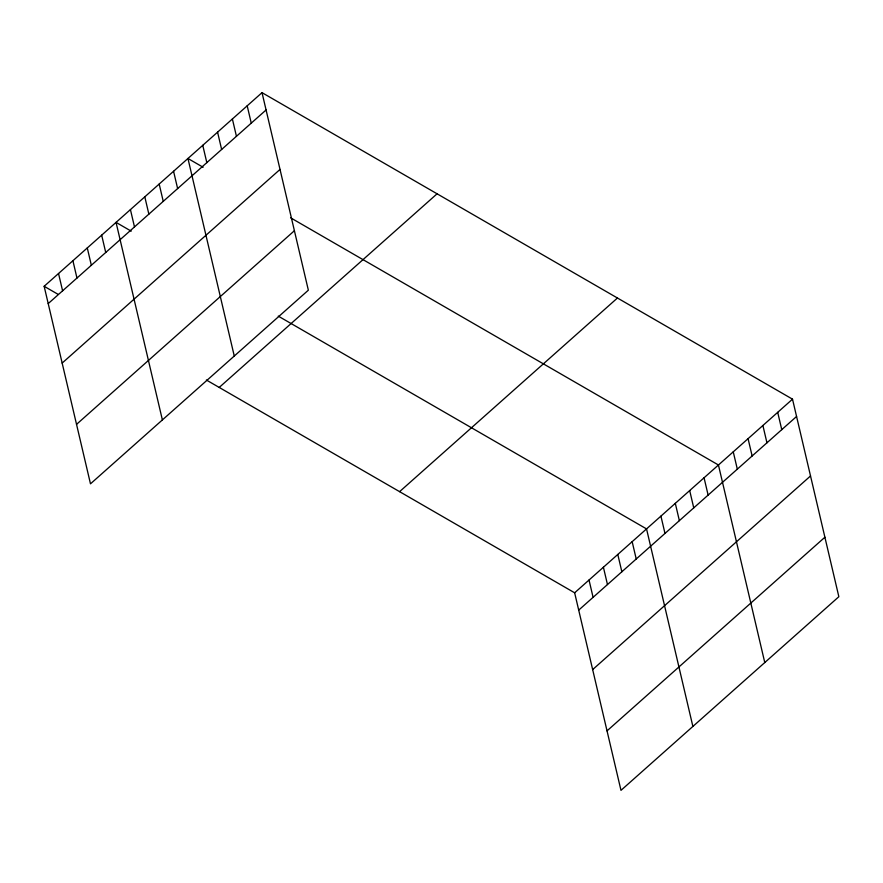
<?xml version="1.0" encoding="UTF-8"?>
<svg xmlns="http://www.w3.org/2000/svg" width="883" height="883" viewBox="0 0 883 883"><rect width="100%" height="100%" fill="white"/><g stroke="black" fill="none" stroke-linecap="round" stroke-linejoin="round"><path stroke-width="1.32" d="M262.019 92.649L308.355 290.198L90.485 483.829L44.15 286.291L262.019 92.649L792.515 399.171L838.85 596.709L620.981 790.351L574.645 592.802L206.379 380.021M48.212 303.597L266.081 109.967M62.163 363.079L280.021 169.437M76.534 424.359L294.403 230.717M219.216 387.438L437.085 193.796M399.591 491.654L617.449 298.012M574.645 592.802L792.515 399.171M578.707 610.12L796.576 416.478M592.659 669.59L810.528 475.959M607.029 730.87L824.899 537.228M203.112 167.251L187.947 158.487L234.271 356.037M290.65 217.825L718.442 464.999L764.777 662.548M131.214 231.158L116.048 222.384L162.384 419.933M278.277 316.125L646.544 528.906L692.879 726.444M44.15 286.291L58.157 294.381M777.702 412.328L781.764 429.646M762.89 425.496L766.952 442.813M748.067 438.663L752.128 455.981M733.254 451.831L737.316 469.149M704.06 477.78L708.122 495.098M689.689 490.562L693.74 507.868M675.307 503.343L679.369 520.65M660.925 516.125L664.987 533.431M632.162 541.687L636.224 558.994M617.791 554.458L621.853 571.776M603.409 567.239L607.471 584.557M589.027 580.021L593.089 597.338M247.196 105.817L251.258 123.134M232.384 118.984L236.445 136.302M217.571 132.152L221.633 149.47M202.759 145.32L206.821 162.638M173.565 171.269L177.626 188.576M159.183 184.05L163.245 201.357M144.801 196.832L148.863 214.139M130.43 209.613L134.481 226.92M101.666 235.165L105.728 252.483M87.285 247.946L91.346 265.264M72.914 260.728L76.964 278.046M58.532 273.509L62.594 290.816"/></g></svg>
